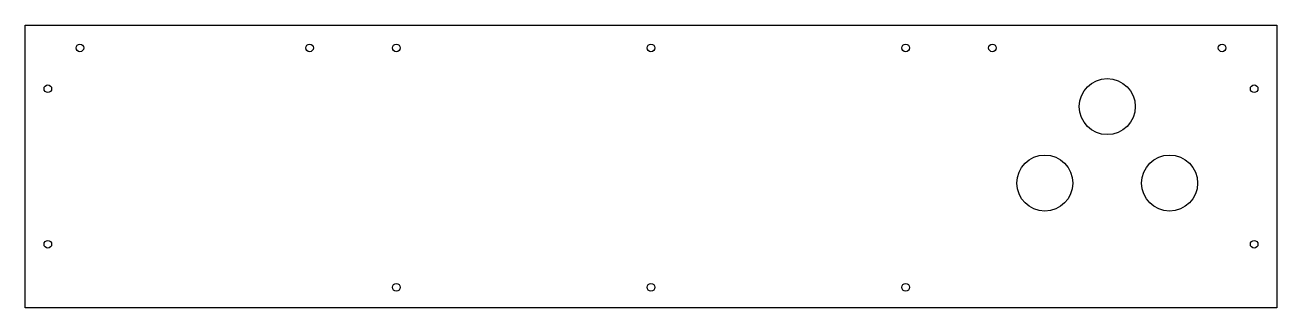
# Model space of a CAD drawing. Header units: metres. Extents: x 0 to 492, y -111 to 0.
import ezdxf

# ---------------------------------------------------------------- set-up
doc = ezdxf.new("R2010")
doc.units = ezdxf.units.M

msp = doc.modelspace()

# ---------------------------------------------------------------- linework, layer by layer
for p, q in [((0, 0), (491.64, 0)), ((0, -111), (0, 0)), ((491.64, 0), (491.64, -111)), ((491.64, -111), (0, -111))]:
    msp.add_line(p, q)
for centre, radius in [((21.55, -8.95), 1.5), ((111.75, -8.95), 1.5), ((145.82, -8.95), 1.5), ((245.82, -8.95), 1.5), ((345.82, -8.95), 1.5), ((379.89, -8.95), 1.5), ((470.09, -8.95), 1.5), ((8.95, -25), 1.5), ((424.99, -32), 11), ((482.69, -25), 1.5), ((400.49, -62), 11), ((449.49, -62), 11), ((8.95, -86), 1.5), ((482.69, -86), 1.5), ((145.82, -102.9), 1.5), ((245.82, -102.9), 1.5), ((345.82, -102.9), 1.5)]:
    msp.add_circle(centre, radius)

doc.saveas('drawing.dxf')
